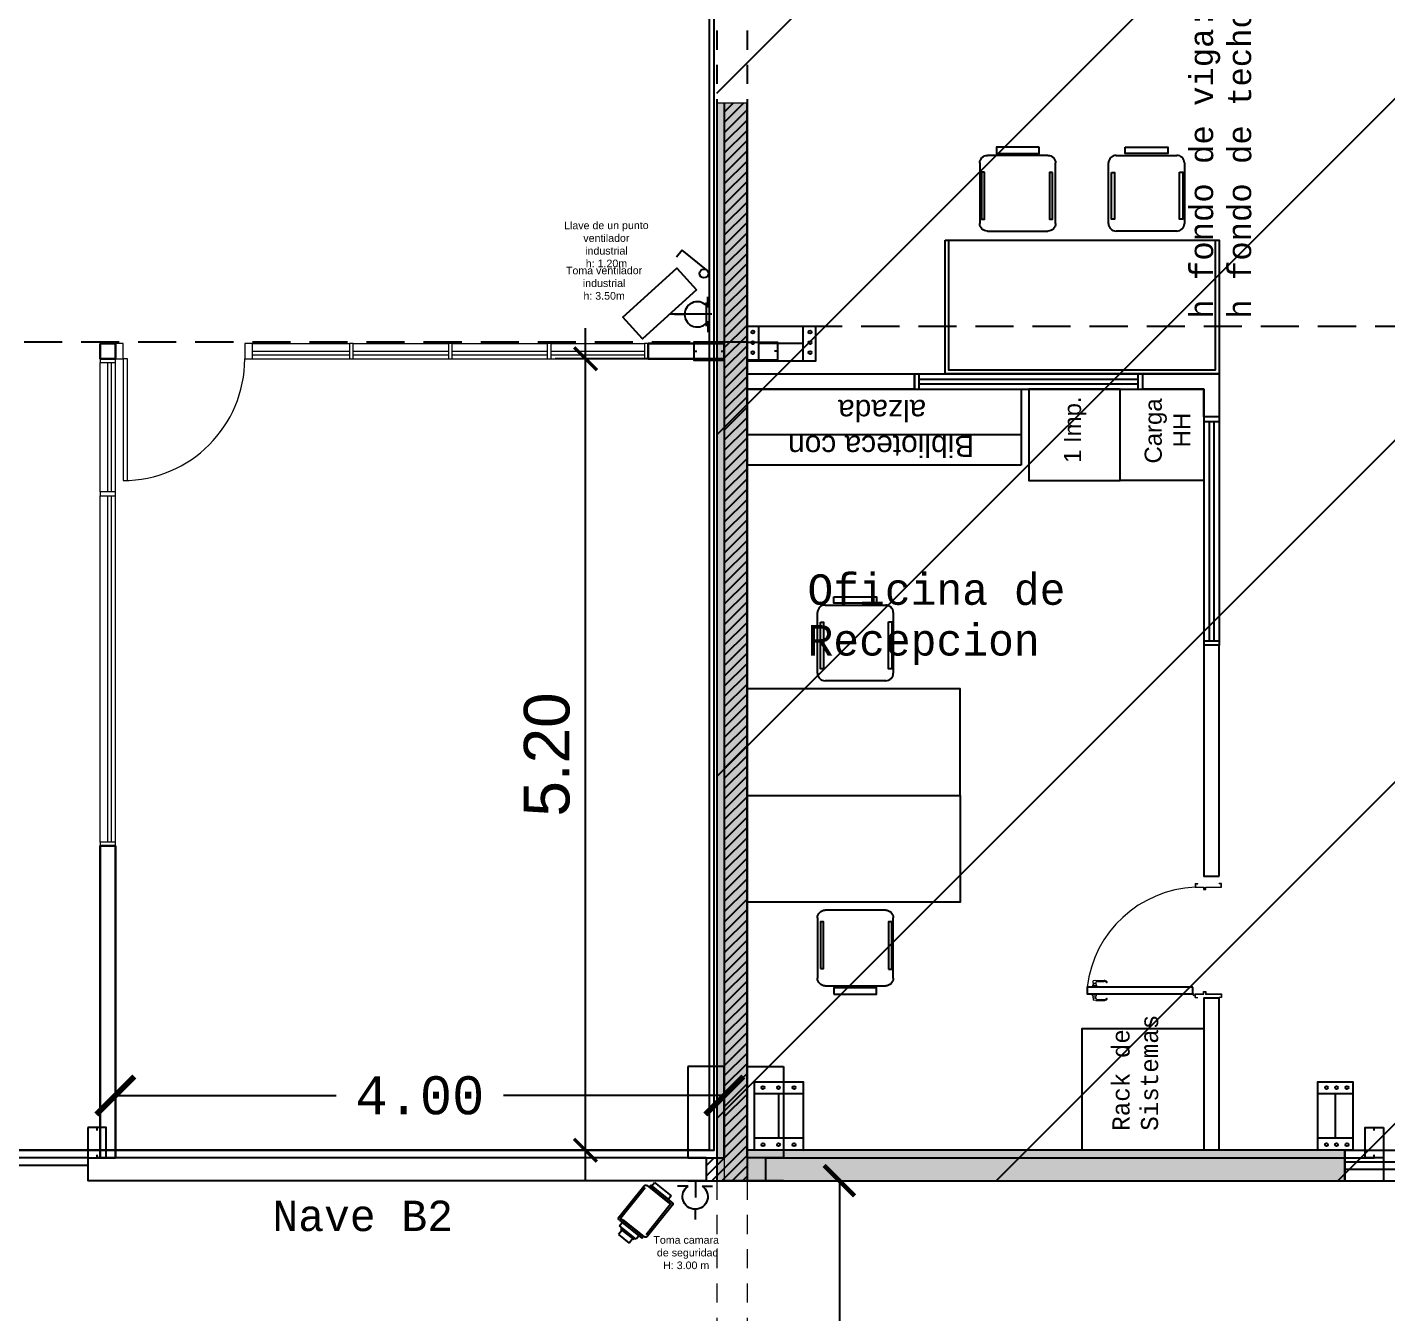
# Model space of a CAD drawing. Header units: millimetres. Extents: x 6085 to 6497, y 3307 to 3415.
# Drawn here: x 6353.37 to 6362.3, y 3334.76 to 3343.21 of the extents above; entities that cross this region are included whole.
import ezdxf

# ---------------------------------------------------------------- set-up
doc = ezdxf.new("R2010")
doc.units = ezdxf.units.MM
for name, pattern in [('CONTIN', [0]), ('DASHED2', [0.375, 0.25, -0.125]), ('HIDDEN', [0.375, 0.25, -0.125]), ('HIDDEN2', [0.1875, 0.125, -0.0625])]:
    doc.linetypes.add(name, pattern=pattern)
for name, color, linetype in [('00- Refuerzos', 254, 'Continuous'), ('00-Muros', 252, 'Continuous'), ('02-Instalación eléctrica', 10, 'Continuous'), ('10-CARP-MANO-ABRI', 7, 'Continuous'), ('Carpintería', 3, 'Continuous'), ('Columnas', 7, 'Continuous'), ('Cotas', 4, 'Continuous'), ('Demolicion', 30, 'Continuous'), ('Durlock', 2, 'Continuous'), ('Hatch Muros', 252, 'Continuous'), ('Inst camaras', 80, 'Continuous'), ('Inst elec emergencia', 84, 'CONTIN'), ('Inst elec tomas', 10, 'CONTIN'), ('Inst ventiladores', 170, 'Continuous'), ('Mobiliario', 251, 'Continuous'), ('Muros', 7, 'Continuous'), ('Rack de Sistemas', 3, 'Continuous'), ('TEXTO', 141, 'Continuous')]:
    doc.layers.add(name, color=color, linetype=linetype)
for name, color, linetype, lineweight in [('Contorno', 2, 'Continuous', 0), ('corte', 7, 'Continuous', 30), ('OCASA_TODAS_r08$0$CARP-BARRIDO', 1, 'Continuous', 15), ('OCASA_TODAS_r08$0$CARP-HERRAJES', 9, 'Continuous', 15), ('OCASA_TODAS_r08$0$CARP-MARCO', 3, 'Continuous', 20)]:
    doc.layers.add(name, color=color, linetype=linetype, lineweight=lineweight)
doc.layers.add('vista', color=7, linetype='Continuous', lineweight=5, transparency=0.65)
doc.styles.add('ARIAL', font='arial.ttf')
doc.styles.add('IRI-OCASA-Layout R 9$0$Standard', font='arial.ttf')
doc.styles.get("Standard").update_dxf_attribs({"font": 'lucon.TTF'})
doc.styles.add('Swis-200', font='swissc.ttf', dxfattribs={"height": 0.5})
doc.dimstyles.new('COTAS_100', dxfattribs={"dimtxt": 0.4, "dimasz": 0.15, "dimexe": 0.2, "dimexo": 0.05, "dimgap": 0.05, "dimtad": 1, "dimzin": 1, "dimdsep": 46, "dimtxsty": 'ARIAL', "dimblk": 'ARCHTICK', "dimcen": 0.2, "dimdle": 0.2, "dimclrd": 256, "dimclre": 252, "dimclrt": 256, "dimaunit": 1, "dimadec": 0, "dimazin": 0, "dimtfac": 1, "dimtmove": 0, "dimatfit": 3, "dimfxl": 1, "dimarcsym": 0})
doc.dimstyles.get("Standard").update_dxf_attribs({"dimtxt": 0.25, "dimasz": 0.25, "dimexe": 0.18, "dimexo": 0.0625, "dimgap": 0.09, "dimtad": 0, "dimtih": 1, "dimtoh": 1, "dimzin": 0, "dimdsep": 46, "dimtxsty": 'Standard', "dimblk": 'ARCHTICK', "dimcen": 0.09, "dimclrd": 1, "dimclre": 2, "dimadec": 0, "dimazin": 0, "dimtfac": 1, "dimtofl": 0, "dimtmove": 0, "dimatfit": 3, "dimfxl": 1, "dimtolj": 1, "dimtzin": 0, "dimarcsym": 0})
doc.dimstyles.new('Swis-200', dxfattribs={"dimtxt": 0.5, "dimasz": 0.2, "dimexe": 0.3, "dimexo": 0, "dimgap": 0.1, "dimtad": 1, "dimzin": 4, "dimdsep": 46, "dimtxsty": 'Swis-200', "dimblk": 'ARCHTICK', "dimcen": 0.09, "dimclrd": 256, "dimazin": 0, "dimtfac": 1, "dimtofl": 0, "dimtmove": 1, "dimatfit": 0, "dimldrblk": 'ARCHTICK', "dimfxl": 1, "dimtolj": 1, "dimtzin": 0, "dimarcsym": 0})

# ---------------------------------------------------------------- blocks, each defined once
blk = doc.blocks.new('_ArchTick')
at = {"color": 0, "linetype": 'ByBlock', "const_width": 0.15}
blk.add_lwpolyline([(-0.5, -0.5), (0.5, 0.5)], dxfattribs=at)
blk = doc.blocks.new('*D58')
at = {"color": 0, "lineweight": -2, "ltscale": 0.1}
for p, q in [((6358.09775, 3335.632039), (6359.003535, 3335.632039)), ((6358.09775, 3321.682039), (6359.003535, 3321.682039))]:
    blk.add_line(p, q, dxfattribs=at)
at = {"lineweight": -2, "ltscale": 0.1}
blk.add_line((6358.703535, 3335.632039), (6358.703535, 3321.682039), dxfattribs=at)
at = {"layer": 'Defpoints', "color": 0, "ltscale": 0.1}
for p in [(6358.09775, 3335.632039), (6358.09775, 3321.682039), (6358.703535, 3321.682039)]:
    blk.add_point(p, dxfattribs=at)
at = {"lineweight": -2, "ltscale": 0.1, "xscale": 0.2, "yscale": 0.2, "zscale": 0.2}
for p, rotation in [((6358.703535, 3335.632039), 90), ((6358.703535, 3321.682039), 270)]:
    blk.add_blockref('_ArchTick', p, dxfattribs=dict(at, rotation=rotation))
at = {"color": 0, "ltscale": 0.1, "insert": (6358.346879, 3328.657039), "char_height": 0.5, "attachment_point": 5, "rotation": 90, "style": 'Swis-200'}
blk.add_mtext('\\A1;13.95', dxfattribs=at)
blk = doc.blocks.new('*D73')
at = {"color": 2, "lineweight": -2}
for p, q in [((6353.94775, 3335.844539), (6353.94775, 3336.371726)), ((6357.94775, 3335.844539), (6357.94775, 3336.371726))]:
    blk.add_line(p, q, dxfattribs=at)
at = {"color": 1, "lineweight": -2}
for p, q in [((6353.94775, 3336.191726), (6355.398475, 3336.191726)), ((6357.94775, 3336.191726), (6356.497025, 3336.191726))]:
    blk.add_line(p, q, dxfattribs=at)
at = {"layer": 'Defpoints', "color": 0}
for p in [(6357.94775, 3336.191726), (6353.94775, 3335.782039), (6357.94775, 3335.782039)]:
    blk.add_point(p, dxfattribs=at)
at = {"color": 1, "lineweight": -2, "xscale": 0.25, "yscale": 0.25, "zscale": 0.25, "rotation": 180}
blk.add_blockref('_ArchTick', (6353.94775, 3336.191726), dxfattribs=at)
at = {"color": 1, "lineweight": -2, "xscale": 0.25, "yscale": 0.25, "zscale": 0.25}
blk.add_blockref('_ArchTick', (6357.94775, 3336.191726), dxfattribs=at)
at = {"color": 0, "insert": (6355.94775, 3336.191726), "char_height": 0.25, "attachment_point": 5}
blk.add_mtext('\\A1;4.00', dxfattribs=at)
blk = doc.blocks.new('IRI-OCASA-Layout R 9$0$OCA_SILLA')
at = {"linetype": 'Continuous'}
for p, q in [((0.0549, 0.05), (0.0549, 0.4483)), ((0.1049, 0.4983), (0.5023, 0.4983)), ((0.5523, 0.4483), (0.5523, 0.05)), ((0.5023, 0), (0.1049, 0))]:
    blk.add_line(p, q, dxfattribs=at)
for points in [[(0.1654, 0.4663), (0.1654, 0.4876), (0.4749, 0.4876), (0.4749, 0.4663)], [(0, 0.1087), (0, 0.3889), (0.0427, 0.3889), (0.0427, 0.1087)], [(0.1681, 0.0207), (0.1681, 0.0394), (0.4749, 0.0394), (0.4749, 0.0207)]]:
    blk.add_lwpolyline(points, close=True, dxfattribs=at)
for centre, start, end in [((0.1049, 0.4483), 90, 180), ((0.5023, 0.4483), 0, 90), ((0.1049, 0.05), 180, 270), ((0.5023, 0.05), 270, 0)]:
    blk.add_arc(centre, 0.05, start, end, dxfattribs=at)
blk = doc.blocks.new('mesa_trabajo_1.80x.83')
blk.add_lwpolyline([(0, 0.88), (-1.8, 0.88), (-1.8, 0), (0, 0)], close=True)
blk.add_lwpolyline([(-1.775, 0.88), (-1.775, 0.025), (-0.025, 0.025), (-0.025, 0.88)])
blk = doc.blocks.new('biblioteca')
for p, q in [((0.5, 1.8), (0, 1.8)), ((0, 1.8), (0, 0)), ((0.2, 1.8), (0.2, 0)), ((0.5, 0), (0.5, 1.8)), ((0, 0), (0.5, 0))]:
    blk.add_line(p, q)
blk = doc.blocks.new('Escritorio_1.40x0.70')
at = {"layer": 'Mobiliario'}
blk.add_lwpolyline([(0, 0), (-0.7, 0), (-0.7, -1.4), (0, -1.4)], close=True, dxfattribs=at)
at = {"layer": 'Mobiliario', "rotation": 180}
blk.add_blockref('IRI-OCASA-Layout R 9$0$OCA_SILLA', (0.605839, -0.46192), dxfattribs=at)
blk = doc.blocks.new('OCASA_TODAS_r08$0$P14 14')
at = {"extrusion": (1.67932e-05, 6.2673e-05, 1), "elevation": -0.001837}
blk.add_lwpolyline([(-21.204706, -23.509385), (-21.204706, -24.205028), (-21.1602, -24.205028), (-21.1602, -23.509385)], close=True, dxfattribs=at)
at = {"layer": 'OCASA_TODAS_r08$0$CARP-BARRIDO'}
blk.add_arc((-21.113856, -23.463412, -0.000123), 0.74716, 182.383766, 263.015925, dxfattribs=at)
at = {"layer": 'OCASA_TODAS_r08$0$CARP-HERRAJES', "extrusion": (1.67932e-05, 6.2673e-05, 1)}
for p, q in [((-21.247938, -24.146459, 0.000046), (-21.247938, -24.093511, 0.000043)), ((-21.116968, -24.146459, 0.000044), (-21.116968, -24.093511, 0.00004)), ((-21.247938, -24.146459, 0.000046), (-21.246979, -24.163857, 0.000047)), ((-21.230468, -24.164323, 0.000047), (-21.245163, -24.165142, 0.000047)), ((-21.230132, -24.146833, 0.000046), (-21.21806, -24.145926, 0.000045)), ((-21.230132, -24.164323, 0.000047), (-21.230132, -24.146833, 0.000046)), ((-21.230132, -24.164323, 0.000047), (-21.21806, -24.16523, 0.000047)), ((-21.21806, -24.167354, 0.000047), (-21.21806, -24.143802, 0.000045)), ((-21.216658, -24.1424, 0.000045), (-21.204706, -24.1424, 0.000045)), ((-21.216658, -24.168756, 0.000047), (-21.204706, -24.168756, 0.000047)), ((-21.204706, -24.168756, 0.000047), (-21.204706, -24.1424, 0.000045)), ((-21.148248, -24.1424, 0.000044), (-21.1602, -24.1424, 0.000044)), ((-21.1602, -24.168756, 0.000046), (-21.1602, -24.1424, 0.000044)), ((-21.148248, -24.168756, 0.000046), (-21.1602, -24.168756, 0.000046)), ((-21.146846, -24.167354, 0.000046), (-21.146846, -24.143802, 0.000044)), ((-21.134774, -24.146833, 0.000044), (-21.146846, -24.145926, 0.000044)), ((-21.134774, -24.164323, 0.000045), (-21.146846, -24.16523, 0.000045)), ((-21.134774, -24.164323, 0.000045), (-21.134774, -24.146833, 0.000044)), ((-21.134439, -24.164323, 0.000045), (-21.119743, -24.165142, 0.000045)), ((-21.116968, -24.146459, 0.000044), (-21.117927, -24.163857, 0.000045))]:
    blk.add_line(p, q, dxfattribs=at)
at = {"layer": 'OCASA_TODAS_r08$0$CARP-HERRAJES', "extrusion": (1.67932e-05, 6.2673e-05, 1), "elevation": -0.001824}
for points in [[(-21.242215, -24.135781), (-21.242215, -24.093511)], [(-21.122691, -24.135781), (-21.122691, -24.093511)]]:
    blk.add_lwpolyline(points, dxfattribs=at)
at = {"layer": 'OCASA_TODAS_r08$0$CARP-HERRAJES', "extrusion": (1.67932e-05, 6.2673e-05, 1)}
for centre, radius, start, end in [((-21.216689, -24.094466, -0.001824), 0.031264, 137.389588, 178.250158), ((-21.21662, -24.094509, -0.001824), 0.02562, 137.415505, 177.482987), ((-21.237471, -24.075105, -0.001824), 0.002867, 313.848385, 140.982624), ((-21.127436, -24.075105, -0.001824), 0.002867, 39.01735, 226.151589), ((-21.148286, -24.09451, -0.001824), 0.02562, 2.516987, 42.584469), ((-21.148217, -24.094466, -0.001824), 0.031264, 1.749816, 42.610387), ((-21.245579, -24.163803, -0.001824), 0.001402, 182.185883, 287.237894), ((-21.230991, -24.13562, -0.001824), 0.011225, 180.822772, 272.671199), ((-21.216658, -24.143802, -0.001824), 0.001402, 89.999987, 179.999987), ((-21.216658, -24.167354, -0.001824), 0.001402, 179.999987, 269.999987), ((-21.148248, -24.143802, -0.001824), 0.001402, 359.999987, 89.999987), ((-21.148248, -24.167354, -0.001824), 0.001402, 269.999987, 359.999987), ((-21.133915, -24.13562, -0.001824), 0.011225, 267.328776, 359.177203), ((-21.119328, -24.163803, -0.001824), 0.001402, 252.76208, 357.814091)]:
    blk.add_arc(centre, radius, start, end, dxfattribs=at)
at = {"layer": 'OCASA_TODAS_r08$0$CARP-MARCO'}
for p, q in [((-21.86037, -23.321288, -0.000008), (-21.88537, -23.321288, -0.000008)), ((-21.88537, -23.321288, -0.000008), (-21.88537, -23.336288, -0.000008)), ((-21.88537, -23.321288, -0.000008), (-21.88537, -23.337888, -0.000008)), ((-21.88377, -23.337888, -0.000008), (-21.88537, -23.337888, -0.000008)), ((-21.86197, -23.322888, -0.000008), (-21.88377, -23.322888, -0.000008)), ((-21.88377, -23.322888, -0.000008), (-21.88377, -23.336288, -0.000008)), ((-21.88377, -23.322888, -0.000008), (-21.88377, -23.337888, -0.000008)), ((-21.86197, -23.426088, -0.000008), (-21.86197, -23.322888, -0.000008)), ((-21.86037, -23.424488, -0.000008), (-21.86037, -23.321288, -0.000008)), ((-21.16037, -23.424488, -0.000008), (-21.16037, -23.321288, -0.000008)), ((-21.16037, -23.321288, -0.000008), (-21.13537, -23.321288, -0.000008)), ((-21.15877, -23.426088, -0.000008), (-21.15877, -23.322888, -0.000008)), ((-21.15877, -23.322888, -0.000008), (-21.13697, -23.322888, -0.000008)), ((-21.13697, -23.322888, -0.000008), (-21.13697, -23.336288, -0.000008)), ((-21.13697, -23.322888, -0.000008), (-21.13697, -23.337888, -0.000008)), ((-21.13697, -23.337888, -0.000008), (-21.13537, -23.337888, -0.000008)), ((-21.13537, -23.321288, -0.000008), (-21.13537, -23.336288, -0.000008)), ((-21.13537, -23.321288, -0.000008), (-21.13537, -23.337888, -0.000008)), ((-21.88537, -23.494488, -0.000008), (-21.88537, -23.477888, -0.000008)), ((-21.88377, -23.477888, -0.000008), (-21.88537, -23.477888, -0.000008)), ((-21.88537, -23.494488, -0.000008), (-21.88537, -23.479488, -0.000008)), ((-21.88377, -23.492888, -0.000008), (-21.88377, -23.477888, -0.000008)), ((-21.88377, -23.492888, -0.000008), (-21.88377, -23.479488, -0.000008)), ((-21.84697, -23.426088, -0.000008), (-21.86197, -23.426088, -0.000008)), ((-21.86197, -23.492888, -0.000008), (-21.86197, -23.437888, -0.000008)), ((-21.86197, -23.437888, -0.000008), (-21.84697, -23.437888, -0.000008)), ((-21.84537, -23.424488, -0.000008), (-21.86037, -23.424488, -0.000008)), ((-21.86037, -23.494488, -0.000008), (-21.86037, -23.439488, -0.000008)), ((-21.86037, -23.439488, -0.000008), (-21.84537, -23.439488, -0.000008)), ((-21.84697, -23.437888, -0.000008), (-21.84697, -23.426088, -0.000008)), ((-21.84537, -23.439488, -0.000008), (-21.84537, -23.424488, -0.000008)), ((-21.17537, -23.439488, -0.000008), (-21.17537, -23.424488, -0.000008)), ((-21.17537, -23.424488, -0.000008), (-21.16037, -23.424488, -0.000008)), ((-21.16037, -23.439488, -0.000008), (-21.17537, -23.439488, -0.000008)), ((-21.17377, -23.437888, -0.000008), (-21.17377, -23.426088, -0.000008)), ((-21.17377, -23.426088, -0.000008), (-21.15877, -23.426088, -0.000008)), ((-21.15877, -23.437888, -0.000008), (-21.17377, -23.437888, -0.000008)), ((-21.16037, -23.494488, -0.000008), (-21.16037, -23.439488, -0.000008)), ((-21.15877, -23.492888, -0.000008), (-21.15877, -23.437888, -0.000008)), ((-21.13697, -23.492888, -0.000008), (-21.13697, -23.477888, -0.000008)), ((-21.13697, -23.477888, -0.000008), (-21.13537, -23.477888, -0.000008)), ((-21.13697, -23.492888, -0.000008), (-21.13697, -23.479488, -0.000008)), ((-21.13537, -23.494488, -0.000008), (-21.13537, -23.477888, -0.000008)), ((-21.13537, -23.494488, -0.000008), (-21.13537, -23.479488, -0.000008)), ((-21.88537, -23.494488, -0.000008), (-21.86037, -23.494488, -0.000008)), ((-21.88377, -23.492888, -0.000008), (-21.86197, -23.492888, -0.000008)), ((-21.13537, -23.494488, -0.000008), (-21.16037, -23.494488, -0.000008)), ((-21.13697, -23.492888, -0.000008), (-21.15877, -23.492888, -0.000008))]:
    blk.add_line(p, q, dxfattribs=at)
blk.add_circle((-21.153754, -23.501298, -0.000008), 0.006, dxfattribs=at)
blk = doc.blocks.new('*D118')
at = {"layer": 'Cotas', "lineweight": -2}
blk.add_line((6357.036128, 3335.632039), (6357.036128, 3341.232039), dxfattribs=at)
at = {"layer": 'Cotas', "color": 252, "lineweight": -2}
for p, q in [((6357.466036, 3341.032039), (6356.836128, 3341.032039)), ((6357.466036, 3335.832039), (6356.836128, 3335.832039))]:
    blk.add_line(p, q, dxfattribs=at)
at = {"layer": 'Defpoints', "color": 0}
for p in [(6357.036128, 3341.032039), (6357.516036, 3341.032039), (6357.516036, 3335.832039)]:
    blk.add_point(p, dxfattribs=at)
at = {"layer": 'Cotas', "lineweight": -2, "xscale": 0.15, "yscale": 0.15, "zscale": 0.15}
for p, rotation in [((6357.036128, 3341.032039), 90), ((6357.036128, 3335.832039), 270)]:
    blk.add_blockref('_ArchTick', p, dxfattribs=dict(at, rotation=rotation))
at = {"layer": 'Cotas', "insert": (6356.782956, 3338.432039), "char_height": 0.3, "attachment_point": 5, "rotation": 90, "style": 'ARIAL'}
blk.add_mtext('5.20', dxfattribs=at)
blk = doc.blocks.new('columna_0.23x0.45')
for p, q in [((-0.368884, 0.23), (-0.368884, 0)), ((-0.077605, 0.23), (-0.077605, 0)), ((-0.368884, 0.115), (-0.077605, 0.115)), ((-0.44996, 0), (-0.44996, 0.054151))]:
    blk.add_line(p, q)
blk.add_lwpolyline([(-0.44996, 0.23), (0.000055, 0.23), (0, 0), (-0.44996, 0)], close=True)
for centre in [(-0.41323, 0.174487), (-0.037608, 0.174487), (-0.41323, 0.108712), (-0.037608, 0.108712), (-0.41323, 0.039618), (-0.037608, 0.039618)]:
    blk.add_circle(centre, 0.009897)
blk = doc.blocks.new('columna_0.45x0.43')
for p, q in [((-0.368292, 0), (-0.368292, -0.32)), ((-0.077012, 0), (-0.077012, -0.32)), ((-0.368292, -0.16), (-0.077012, -0.16))]:
    blk.add_line(p, q)
blk.add_lwpolyline([(-0.45, -0.32), (-0.449368, 0), (0, 0), (0, -0.32)], close=True)
for centre in [(-0.412637, -0.055513), (-0.037016, -0.055513), (-0.412637, -0.157862), (-0.037016, -0.157862), (-0.412637, -0.259752), (-0.037016, -0.259752)]:
    blk.add_circle(centre, 0.009897)
blk = doc.blocks.new('columnas_1')
at = {"layer": 'Columnas'}
for name, p in [('columna_0.45x0.43', (0.649368, 12.001557)), ('columna_0.23x0.45', (0.64996, 8.069975))]:
    blk.add_blockref(name, p, dxfattribs=at)
at = {"layer": 'Columnas', "rotation": 90}
blk.add_blockref('columna_0.23x0.45', (5.615, 12.05), dxfattribs=at)
blk = doc.blocks.new('ygug')
at = {"layer": 'Inst elec tomas'}
for p, q in [((474.416447, 415.123584), (474.41645, 415.194478)), ((474.416442, 415.033172), (474.416438, 414.963299))]:
    blk.add_line(p, q, dxfattribs=at)
at = {"layer": 'Inst elec tomas', "linetype": 'ByBlock'}
for p, q in [((474.390185, 415.077044), (474.492026, 415.077044)), ((474.568897, 415.078374), (474.635433, 415.078374))]:
    blk.add_line(p, q, dxfattribs=at)
blk.add_arc((474.485968, 415.078374), 0.082928, 213.029465, 146.964383, dxfattribs=at)
blk = doc.blocks.new('aqqs')
at = {"layer": 'Inst camaras'}
for p, q in [((685.322752, 411.401281), (685.230174, 411.296017)), ((685.231788, 411.254378), (685.348038, 411.386559)), ((685.373558, 411.388306), (685.249533, 411.247285)), ((685.344311, 411.382321), (685.322752, 411.401281)), ((685.348038, 411.386559), (685.358671, 411.377207)), ((685.589652, 411.218768), (685.396523, 411.388621)), ((685.230482, 411.295746), (685.251733, 411.277057)), ((685.358671, 411.377207), (685.24247, 411.245082)), ((685.251733, 411.277057), (685.344311, 411.382321)), ((685.581101, 411.209502), (685.388425, 411.378957)), ((685.426392, 411.345565), (685.412957, 411.357381)), ((685.234408, 411.23156), (685.427536, 411.061708)), ((685.242959, 411.240827), (685.435635, 411.071372)), ((685.450502, 411.062023), (685.566752, 411.194204)), ((685.457614, 411.064282), (685.58159, 411.205246)), ((685.592272, 411.195951), (685.468247, 411.05493)), ((685.576549, 411.178073), (685.483971, 411.072808)), ((685.505529, 411.053848), (685.598107, 411.159112)), ((685.519503, 411.054164), (685.592212, 411.136838)), ((685.598107, 411.159112), (685.576549, 411.178073)), ((685.592212, 411.136838), (685.58449, 411.143629)), ((685.585862, 411.129618), (685.614433, 411.104491)), ((685.468247, 411.05493), (685.457614, 411.064282)), ((685.484279, 411.072537), (685.505529, 411.053848)), ((685.511781, 411.060956), (685.519503, 411.054164)), ((685.526367, 411.06197), (685.554938, 411.036842)), ((685.614433, 411.104491), (685.554938, 411.036842))]:
    blk.add_line(p, q, dxfattribs=at)
for centre, radius, start, end in [((685.385183, 411.378081), 0.015482, 42.904439, 138.669027), ((685.243413, 411.244154), 0.015482, 138.669027, 234.433615), ((685.244638, 411.243175), 0.002888, 138.669027, 234.433615), ((685.579421, 411.207153), 0.002888, 318.669027, 54.433615), ((685.580647, 411.206175), 0.015482, 318.669027, 54.433615), ((685.438877, 411.072247), 0.015482, 222.904439, 318.669027)]:
    blk.add_arc(centre, radius, start, end, dxfattribs=at)

msp = doc.modelspace()

# ---------------------------------------------------------------- hatches: boundary and pattern name
at = {"ltscale": 0.1}
h = msp.add_hatch(dxfattribs=at)
h.set_pattern_fill('ANSI31', color=253, scale=0.5)
h.paths.add_polyline_path([(6370.1477, 3375.632), (6357.8977, 3375.632), (6357.8977, 3335.632), (6370.1477, 3335.632)])
at = {"layer": '00-Muros', "ltscale": 0.1}
h = msp.add_hatch(dxfattribs=at)
h.set_pattern_fill('ANSI31', color=256, scale=0.015)
h.set_pattern_definition([(45, (-268.15741, -237.53012), (-0.03367596045, 0.03367596045), [])])
edge = h.paths.add_edge_path()
edge.add_line((6357.9477, 3373.3332), (6358.0977, 3373.3332))
edge.add_line((6358.0977, 3373.3332), (6358.0977, 3375.632))
edge.add_line((6358.0977, 3375.632), (6354.7791, 3375.632))
edge.add_arc((6355.2677, 3375.5259), 0.5, 167.74524, 185.03367)
edge.add_line((6354.7697, 3375.482), (6357.9477, 3375.482))
edge.add_line((6357.9477, 3375.482), (6357.9477, 3373.3332))
h.paths.add_polyline_path([(6358.0977, 3342.7124), (6357.9477, 3342.7124), (6357.9477, 3335.782), (6357.8277, 3335.782), (6357.8277, 3335.632), (6358.0977, 3335.632)])
h.paths.add_polyline_path([(6357.9477, 3345.2124), (6358.0977, 3345.2124), (6358.0977, 3370.8332), (6357.9477, 3370.8332)])
at = {"layer": 'Hatch Muros'}
h = msp.add_hatch(color=256, dxfattribs=at)
h.dxf.hatch_style = 1
h.paths.add_polyline_path([(6357.8977, 3373.3332), (6358.0977, 3373.3332), (6358.0977, 3375.432), (6362.0236, 3375.432), (6362.0236, 3375.632), (6357.8977, 3375.632)])
h.paths.add_polyline_path([(6358.0977, 3342.7124), (6357.8977, 3342.7124), (6357.8977, 3335.632), (6362.0236, 3335.632), (6362.0236, 3335.832), (6358.0977, 3335.832)])
h.paths.add_polyline_path([(6357.8977, 3345.2124), (6358.0977, 3345.2124), (6358.0977, 3370.8332), (6357.8977, 3370.8332)])

# ---------------------------------------------------------------- linework, layer by layer
for p, q in [((6357.9477, 3342.7124), (6357.9477, 3335.782)), ((6358.0977, 3342.7124), (6358.0977, 3335.632))]:
    msp.add_line(p, q)
at = {"ltscale": 0.1}
for p, q in [((6357.7478, 3341.082), (6357.7677, 3341.082)), ((6357.9277, 3341.082), (6357.9477, 3341.082)), ((6358.2977, 3341.082), (6358.2778, 3341.082)), ((6353.8278, 3335.962), (6353.8278, 3335.982)), ((6362.2177, 3335.962), (6362.2177, 3335.982)), ((6353.7677, 3335.782), (6353.7677, 3335.632)), ((6353.8278, 3335.782), (6353.8278, 3335.802)), ((6357.8277, 3335.782), (6353.8278, 3335.782)), ((6357.8277, 3335.782), (6357.8277, 3335.632)), ((6358.2177, 3335.782), (6358.2177, 3335.632)), ((6358.2177, 3335.782), (6362.2177, 3335.782)), ((6362.2177, 3335.782), (6362.2177, 3335.802)), ((6362.2778, 3335.782), (6362.2778, 3335.632)), ((6357.8277, 3335.632), (6353.7677, 3335.632)), ((6357.7077, 3335.632), (6358.0977, 3335.632)), ((6358.3377, 3335.632), (6357.9477, 3335.632)), ((6358.2177, 3335.632), (6362.2778, 3335.632))]:
    msp.add_line(p, q, dxfattribs=at)
for points in [[(6357.9477, 3341.142), (6357.7478, 3341.142), (6357.7478, 3341.022), (6357.9477, 3341.022)], [(6358.0977, 3341.142), (6358.2977, 3341.142), (6358.2977, 3341.022), (6358.0977, 3341.022)], [(6357.7077, 3336.382), (6357.7077, 3335.782), (6357.9477, 3335.782), (6357.9477, 3336.382)], [(6357.7077, 3336.382), (6357.7077, 3335.782), (6357.9477, 3335.782), (6357.9477, 3336.382)], [(6358.3377, 3336.382), (6358.3377, 3335.782), (6358.0977, 3335.782), (6358.0977, 3336.382)], [(6358.3377, 3336.382), (6358.3377, 3335.782), (6358.0977, 3335.782), (6358.0977, 3336.382)], [(6353.7677, 3335.982), (6353.7677, 3335.782), (6353.8877, 3335.782), (6353.8877, 3335.982)], [(6362.2778, 3335.982), (6362.2778, 3335.782), (6362.1578, 3335.782), (6362.1578, 3335.982)]]:
    msp.add_lwpolyline(points, close=True, dxfattribs=at)
at = {"layer": '00- Refuerzos', "ltscale": 0.1}
msp.add_lwpolyline([(6343.2929, 3335.8089), (6353.9051, 3335.832), (6357.8816, 3335.832), (6357.8816, 3375.4619), (6346.2213, 3375.4619), (6346.2213, 3374.6653)], dxfattribs=at)
at = {"layer": '02-Instalación eléctrica', "ltscale": 0.1}
msp.add_lwpolyline([(6334.1236, 3375.4464), (6357.8482, 3375.4464), (6357.8482, 3335.832), (6334.1236, 3335.832)], close=True, dxfattribs=at)
at = {"layer": '10-CARP-MANO-ABRI', "linetype": 'HIDDEN'}
for p, q in [((6358.0977, 3341.247), (6369.9478, 3341.247)), ((6358.0977, 3341.1404), (6349.7778, 3341.1404))]:
    msp.add_line(p, q, dxfattribs=at)
at = {"layer": '10-CARP-MANO-ABRI', "ltscale": 0.1}
for p, q in [((6353.7677, 3335.782), (6349.8877, 3335.782)), ((6353.7677, 3335.732), (6349.8877, 3335.732))]:
    msp.add_line(p, q, dxfattribs=at)
at = {"layer": 'Carpintería', "color": 253}
for p, q in [((6359.1973, 3340.932), (6360.6973, 3340.932)), ((6359.2273, 3340.832), (6359.2273, 3340.932)), ((6360.6673, 3340.832), (6360.6673, 3340.932)), ((6359.1973, 3340.832), (6360.6973, 3340.832)), ((6359.2273, 3340.898), (6360.6673, 3340.898)), ((6359.2273, 3340.868), (6360.6673, 3340.868)), ((6361.0977, 3340.6495), (6361.0977, 3339.1495)), ((6361.1978, 3340.6495), (6361.1978, 3339.1495)), ((6361.1337, 3340.6195), (6361.1337, 3339.1795)), ((6361.1637, 3340.6195), (6361.1637, 3339.1795))]:
    msp.add_line(p, q, dxfattribs=at)
at = {"layer": 'Carpintería'}
for p, q in [((6361.0977, 3340.6195), (6361.1978, 3340.6195)), ((6361.0977, 3339.1795), (6361.1978, 3339.1795)), ((6362.0236, 3335.832), (6365.9236, 3335.832)), ((6362.0236, 3335.7566), (6365.9236, 3335.7566)), ((6362.0236, 3335.7082), (6365.9236, 3335.7082)), ((6362.0236, 3335.632), (6365.9236, 3335.632))]:
    msp.add_line(p, q, dxfattribs=at)
at = {"layer": 'Contorno', "linetype": 'HIDDEN2'}
msp.add_line((6358.0977, 3335.632), (6358.0977, 3332.632), dxfattribs=at)
msp.add_lwpolyline([(6357.8977, 3335.632), (6357.8977, 3332.632), (6369.9478, 3332.632), (6369.9478, 3335.632)], dxfattribs=at)
at = {"layer": 'corte', "lineweight": 20}
msp.add_line((6354.8477, 3341.032), (6354.8477, 3341.132), dxfattribs=at)
at = {"layer": 'corte', "lineweight": 5}
for p, q in [((6353.8978, 3340.157), (6353.8978, 3341.007)), ((6353.9227, 3340.157), (6353.9227, 3341.007)), ((6353.9478, 3340.157), (6353.9478, 3341.007)), ((6354.8477, 3341.082), (6355.4852, 3341.082)), ((6354.8477, 3341.057), (6355.4852, 3341.057)), ((6354.8477, 3341.032), (6355.4852, 3341.032)), ((6355.5103, 3341.082), (6356.1353, 3341.082)), ((6355.5103, 3341.057), (6356.1353, 3341.057)), ((6355.5103, 3341.032), (6356.1353, 3341.032)), ((6356.1602, 3341.082), (6356.7852, 3341.082)), ((6356.1602, 3341.057), (6356.7852, 3341.057)), ((6356.1602, 3341.032), (6356.7852, 3341.032)), ((6356.8103, 3341.082), (6357.4227, 3341.082)), ((6356.8103, 3341.057), (6357.4227, 3341.057)), ((6356.8103, 3341.032), (6357.4227, 3341.032)), ((6353.8978, 3337.857), (6353.8978, 3340.132)), ((6353.9227, 3337.857), (6353.9227, 3340.132)), ((6353.9478, 3337.857), (6353.9478, 3340.132))]:
    msp.add_line(p, q, dxfattribs=at)
at = {"layer": 'corte'}
for points in [[(6353.8477, 3341.132), (6353.9478, 3341.132), (6353.9478, 3341.032), (6353.8477, 3341.032)], [(6357.9477, 3341.132), (6357.4478, 3341.132), (6357.4478, 3341.032), (6357.9477, 3341.032)], [(6353.9478, 3335.782), (6353.9478, 3337.832), (6353.8477, 3337.832), (6353.8477, 3335.782)]]:
    msp.add_lwpolyline(points, close=True, dxfattribs=at)
at = {"layer": 'corte', "lineweight": 20}
for points in [[(6353.9478, 3341.132), (6353.9478, 3341.032), (6353.9978, 3341.032), (6353.9978, 3341.132)], [(6354.7977, 3341.132), (6354.7977, 3341.032), (6354.8477, 3341.032), (6354.8477, 3341.132)], [(6355.4852, 3341.132), (6355.4852, 3341.032), (6355.5103, 3341.032), (6355.5103, 3341.132)], [(6356.1353, 3341.132), (6356.1353, 3341.032), (6356.1602, 3341.032), (6356.1602, 3341.132)], [(6356.7852, 3341.132), (6356.7852, 3341.032), (6356.8103, 3341.032), (6356.8103, 3341.132)], [(6357.4227, 3341.132), (6357.4227, 3341.032), (6357.4478, 3341.032), (6357.4478, 3341.132)], [(6353.9478, 3341.032), (6353.8477, 3341.032), (6353.8477, 3341.007), (6353.9478, 3341.007)], [(6353.9978, 3340.232), (6354.0278, 3340.232), (6354.0278, 3341.032), (6353.9978, 3341.032)], [(6353.9478, 3340.157), (6353.8477, 3340.157), (6353.8477, 3340.132), (6353.9478, 3340.132)], [(6353.9478, 3337.857), (6353.8477, 3337.857), (6353.8477, 3337.832), (6353.9478, 3337.832)]]:
    msp.add_lwpolyline(points, close=True, dxfattribs=at)
at = {"layer": 'Demolicion', "linetype": 'DASHED2', "ltscale": 0.5}
for p, q in [((6357.8977, 3345.2124), (6357.8977, 3342.7124)), ((6358.0977, 3345.2124), (6358.0977, 3342.7124))]:
    msp.add_line(p, q, dxfattribs=at)
at = {"layer": 'Durlock'}
for points in [[(6359.1973, 3340.932), (6359.1973, 3340.832), (6358.0977, 3340.832), (6358.0977, 3340.932)], [(6361.1978, 3337.632), (6361.1978, 3339.1495), (6361.0977, 3339.1495), (6361.0977, 3337.632)]]:
    msp.add_lwpolyline(points, close=True, dxfattribs=at)
for points in [[(6361.0977, 3340.6495), (6361.0977, 3340.832), (6360.6973, 3340.832), (6360.6973, 3340.932), (6361.1978, 3340.932), (6361.1978, 3340.6495), (6361.0977, 3340.6495)], [(6361.1978, 3335.832), (6361.1978, 3336.832), (6361.0977, 3336.832), (6361.0977, 3335.832)]]:
    msp.add_lwpolyline(points, dxfattribs=at)
at = {"layer": 'Inst ventiladores'}
for p, q in [((6357.672, 3341.7461), (6357.6339, 3341.6996)), ((6357.8302, 3341.6164), (6357.672, 3341.7461)), ((6357.8304, 3341.2462), (6357.8304, 3341.4005)), ((6357.8304, 3341.3242), (6357.5875, 3341.324))]:
    msp.add_line(p, q, dxfattribs=at)
msp.add_lwpolyline([(6357.7655, 3341.4848), (6357.4096, 3341.1632), (6357.2811, 3341.3054), (6357.6369, 3341.627)], close=True, dxfattribs=at)
msp.add_circle((6357.8142, 3341.5919), 0.0293, dxfattribs=at)
at = {"layer": 'Mobiliario'}
for points in [[(6359.9473, 3340.832), (6359.9473, 3340.232), (6360.5473, 3340.232), (6360.5473, 3340.832)], [(6361.0977, 3340.832), (6361.0977, 3340.232), (6360.5473, 3340.232), (6360.5473, 3340.832)]]:
    msp.add_lwpolyline(points, close=True, dxfattribs=at)
at = {"layer": 'Muros', "color": 253}
msp.add_line((6359.1973, 3340.832), (6359.1973, 3340.932), dxfattribs=at)
at = {"layer": 'Muros', "color": 3}
msp.add_line((6362.0236, 3335.832), (6362.0236, 3335.632), dxfattribs=at)
at = {"layer": 'Muros'}
msp.add_lwpolyline([(6357.8977, 3342.7124), (6357.8977, 3335.632), (6362.0236, 3335.632), (6362.0236, 3335.832), (6358.0977, 3335.832), (6358.0977, 3342.7124)], dxfattribs=at)
at = {"layer": 'Muros', "color": 3}
msp.add_lwpolyline([(6358.0977, 3341.017), (6358.0977, 3341.247), (6358.5477, 3341.247), (6358.5477, 3341.017)], close=True, dxfattribs=at)
at = {"layer": 'Rack de Sistemas'}
msp.add_lwpolyline([(6361.0977, 3336.632), (6361.0977, 3335.832), (6360.2977, 3335.832), (6360.2977, 3336.632)], close=True, dxfattribs=at)
at = {"layer": 'vista'}
for p, q in [((6357.8977, 3342.7124), (6358.0977, 3342.7124)), ((6354.8477, 3341.132), (6355.4852, 3341.132)), ((6355.5103, 3341.132), (6356.1353, 3341.132)), ((6356.1602, 3341.132), (6356.7852, 3341.132)), ((6356.8103, 3341.132), (6357.4227, 3341.132)), ((6353.8477, 3340.157), (6353.8477, 3341.007)), ((6357.9477, 3341.032), (6357.9477, 3335.782)), ((6353.8477, 3337.857), (6353.8477, 3340.132)), ((6353.9478, 3335.782), (6357.9477, 3335.782))]:
    msp.add_line(p, q, dxfattribs=at)
for points in [[(6357.9477, 3342.7124), (6357.9477, 3335.632), (6370.1477, 3335.632), (6370.1477, 3375.682), (6357.9477, 3375.682), (6357.9477, 3373.3332)], [(6357.8977, 3373.3332), (6357.8977, 3375.632), (6370.1477, 3375.632), (6370.1477, 3335.632), (6357.8977, 3335.632), (6357.8977, 3342.7124)]]:
    msp.add_lwpolyline(points, dxfattribs=at)
msp.add_arc((6353.9978, 3341.032), 0.8, 270, 0, dxfattribs=at)

# ---------------------------------------------------------------- block references
at = {"layer": 'Carpintería', "rotation": 270}
msp.add_blockref('OCASA_TODAS_r08$0$P14 14', (6384.5356, 3315.6994, 0), dxfattribs=at)
at = {"layer": 'Columnas', "rotation": 90}
msp.add_blockref('columnas_1', (6370.1477, 3335.632), dxfattribs=at)
at = {"layer": 'Inst camaras', "xscale": -1}
for name, p, rotation in [('aqqs', (7103.6347, 3048.9428), 9.959123), ('ygug', (6772.8346, 3810.0138), 90)]:
    msp.add_blockref(name, p, dxfattribs=dict(at, rotation=rotation))
at = {"layer": 'Inst elec tomas', "rotation": 180}
msp.add_blockref('ygug', (6832.2559, 3756.402), dxfattribs=at)
at = {"layer": 'Mobiliario', "extrusion": (0, 0, -1), "zscale": -1, "rotation": 270}
msp.add_blockref('IRI-OCASA-Layout R 9$0$OCA_SILLA', (-6360.124, 3342.4229), dxfattribs=at)
at = {"layer": 'Mobiliario', "extrusion": (0, 0, -1), "xscale": -1, "zscale": -1, "rotation": 90}
msp.add_blockref('IRI-OCASA-Layout R 9$0$OCA_SILLA', (-6360.4715, 3342.4229), dxfattribs=at)
at = {"layer": 'Mobiliario', "xscale": -1}
msp.add_blockref('mesa_trabajo_1.80x.83', (6359.3978, 3340.932), dxfattribs=at)
for name, p, rotation in [('biblioteca', (6358.0977, 3340.332), 270), ('Escritorio_1.40x0.70', (6358.0977, 3337.4631), 90)]:
    msp.add_blockref(name, p, dxfattribs=dict(at, rotation=rotation))
at = {"layer": 'Mobiliario', "rotation": 90}
msp.add_blockref('Escritorio_1.40x0.70', (6358.0977, 3338.8631), dxfattribs=at)

# ---------------------------------------------------------------- texts
at = {"ltscale": 0.1, "insert": (6354.9795, 3335.5014), "char_height": 0.2, "attachment_point": 1}
msp.add_mtext_dynamic_manual_height_columns('Nave B2', width=3.000885, gutter_width=12.5, heights=[0], dxfattribs=at)
at = {"layer": 'Inst camaras', "color": 2, "insert": (6357.6974, 3335.1594), "char_height": 0.05, "width": 0.754548, "attachment_point": 5}
msp.add_mtext('{\\fArial|b0|i0|c0|p34;Toma camara\\P de seguridad\\PH: 3.00 m}', dxfattribs=at)
at = {"layer": 'Inst elec emergencia', "color": 2, "char_height": 0.05, "width": 0.593667, "attachment_point": 5, "rotation": 0.14994}
for s, insert in [('{\\fArial|b0|i0|c0|p34;Llave de un punto ventilador industrial\\Ph: 1.20m}', (6357.1733, 3341.7828)), ('{\\fArial|b0|i0|c0|p34;Toma ventilador industrial\\Ph: 3.50m}', (6357.1581, 3341.5283))]:
    msp.add_mtext(s, dxfattribs=dict(at, insert=insert))
at = {"layer": 'Mobiliario', "style": 'IRI-OCASA-Layout R 9$0$Standard'}
for s, insert, char_height, width, attachment_point, rotation in [('{\\W3.525204; }Biblioteca con\\P{\\W9.31255; }alzada', (6359.7821, 3340.7637, 0), 0.140625, 1.580034, 7, 180), ('{\\W9.825731; }1 Imp.', (6360.1788, 3339.9186, 0), 0.1125, 1.264028, 1, 90), ('{\\W9.738737; }Carga\\P{\\W6.08202;  }HH', (6360.709, 3339.9186, 0), 0.1125, 1.264028, 1, 90)]:
    msp.add_mtext(s, dxfattribs=dict(at, insert=insert, char_height=char_height, width=width, attachment_point=attachment_point, rotation=rotation))
at = {"layer": 'TEXTO', "attachment_point": 1, "rotation": 90}
for s, width, insert, char_height in [('h fondo de viga:   9,50 m\\Ph fondo de techo: 9,00 m', 7.687513, (6361.0087, 3341.2949, 47876.8053), 0.15), ('Rack de\\PSistemas', 2.520185, (6360.4974, 3335.9604, 23938.4027), 0.1125)]:
    msp.add_mtext_dynamic_manual_height_columns(s, width=width, gutter_width=12.5, heights=[0], dxfattribs=dict(at, insert=insert, char_height=char_height))
at = {"layer": 'TEXTO', "insert": (6358.4943, 3339.6156, 47876.8053), "char_height": 0.2, "attachment_point": 1}
msp.add_mtext_dynamic_manual_height_columns('Oficina de Recepcion', width=2.953077, gutter_width=12.5, heights=[0], dxfattribs=at)

# ---------------------------------------------------------------- dimensions: what is measured, and where the dimension line sits
dim = msp.add_linear_dim(base=(6357.9477, 3336.1917), p1=(6353.9478, 3335.782), p2=(6357.9477, 3335.782), dimstyle='Standard')
dim.commit()
dim.dimension.update_dxf_attribs({"geometry": '*D73', "text_midpoint": (6355.9478, 3336.1917)})
at = {"ltscale": 0.1}
dim = msp.add_linear_dim(base=(6358.7035, 3321.682), p1=(6358.0977, 3335.632), p2=(6358.0977, 3321.682), angle=90, dimstyle='Swis-200', dxfattribs=at)
dim.commit()
dim.dimension.update_dxf_attribs({"geometry": '*D58', "text_midpoint": (6358.3469, 3328.657)})
at = {"layer": 'Cotas', "color": 3}
dim = msp.add_linear_dim(base=(6357.0361, 3341.032), p1=(6357.516, 3335.832), p2=(6357.516, 3341.032), angle=90, dimstyle='COTAS_100', override={"dimtxt": 0.3, "dimgap": 0.1}, dxfattribs=at)
dim.commit()
dim.dimension.update_dxf_attribs({"geometry": '*D118', "text_midpoint": (6356.783, 3338.432)})

doc.saveas('drawing.dxf')
